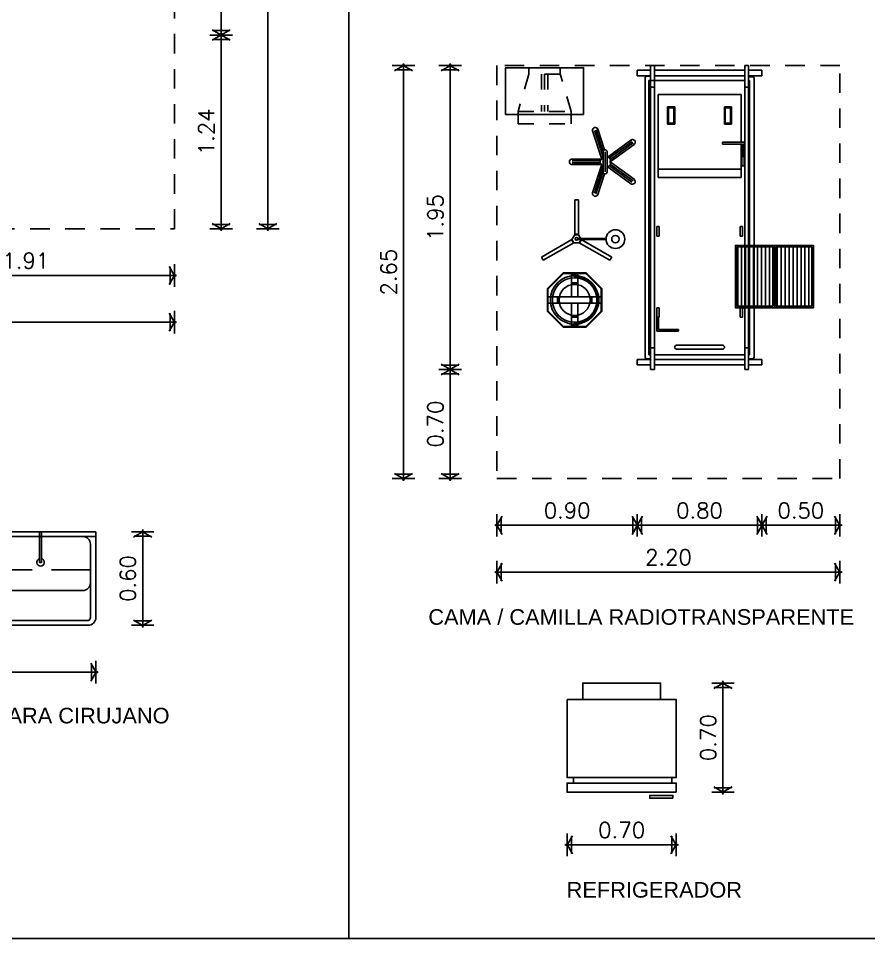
# Model space of a CAD drawing. Header units: millimetres. Extents: x 0 to 53.7, y -32.2 to -5.1.
# Drawn here: x 35.87 to 41.32, y -16.67 to -10.76 of the extents above; entities that cross this region are included whole.
import ezdxf

# ---------------------------------------------------------------- set-up
doc = ezdxf.new("R2010")
doc.units = ezdxf.units.MM
doc.header["$MEASUREMENT"] = 0
for name, pattern in [('DASHED', [0.75, 0.5, -0.25]), ('DASHED2', [0.375, 0.25, -0.125]), ('HIDDEN2', [0.1875, 0.125, -0.0625])]:
    doc.linetypes.add(name, pattern=pattern)
for name, color, linetype in [('Cot', 8, 'Continuous'), ('Mob', 8, 'Continuous'), ('Proy', 9, 'HIDDEN2'), ('Tex', 2, 'Continuous')]:
    doc.layers.add(name, color=color, linetype=linetype)
doc.styles.add('ARIAL', font='arial.ttf')
doc.styles.add('ROMANS', font='romans.shx')
doc.dimstyles.new('PAÑO', dxfattribs={"dimscale": 0.5, "dimtxt": 0.2, "dimasz": 0.1, "dimexe": 0.18, "dimexo": 0.0625, "dimgap": 0.09, "dimtad": 1, "dimzin": 0, "dimdsep": 46, "dimtxsty": 'ROMANS', "dimblk1": 'COTP', "dimblk2": 'COTP', "dimsah": 1, "dimcen": 0.09, "dimse1": 1, "dimse2": 1, "dimclrd": 256, "dimclrt": 2, "dimaunit": 1, "dimadec": 0, "dimazin": 0, "dimtfac": 1, "dimtix": 1, "dimtmove": 2, "dimatfit": 0, "dimldrblk": 'COTP', "dimfxl": 0.18, "dimtolj": 1, "dimtzin": 0, "dimarcsym": 0})

# ---------------------------------------------------------------- blocks, each defined once
blk = doc.blocks.new('COTP')
at = {"color": 0}
for p, q in [((0, -1.45), (0, 1.45)), ((-2.24, 0), (0.28, 0))]:
    blk.add_line(p, q, dxfattribs=at)
at = {"color": 2}
for p, q in [((0.1, -0.17), (-0.67, 1.16)), ((0.1, 0.17), (-0.67, -1.16)), ((-0.56, -1.11), (-0.56, 1.11))]:
    blk.add_line(p, q, dxfattribs=at)
blk = doc.blocks.new('*D749')
at = {"layer": 'Cot', "lineweight": -2, "transparency": 16777216}
blk.add_line((37.1681, -7.4611), (37.1681, -10.8178), dxfattribs=at)
at = {"layer": 'Defpoints', "color": 0, "transparency": 16777216}
for p in [(33.3581, -7.4111), (32.8119, -10.8678), (37.1681, -10.8678)]:
    blk.add_point(p, dxfattribs=at)
at = {"layer": 'Cot', "lineweight": -2, "transparency": 16777216, "xscale": 0.05, "yscale": 0.05, "zscale": 0.05}
for p, rotation in [((37.1681, -7.4111), 90), ((37.1681, -10.8678), 270)]:
    blk.add_blockref('COTP', p, dxfattribs=dict(at, rotation=rotation))
at = {"layer": 'Cot', "color": 2, "transparency": 16777216, "insert": (37.0731, -9.1394), "char_height": 0.1, "attachment_point": 5, "rotation": 90, "style": 'ROMANS'}
blk.add_mtext('\\A1;3.46', dxfattribs=at)
blk = doc.blocks.new('*D750')
at = {"layer": 'Cot', "lineweight": -2, "transparency": 16777216}
blk.add_line((37.1681, -10.9178), (37.1681, -12.0611), dxfattribs=at)
at = {"layer": 'Defpoints', "color": 0, "transparency": 16777216}
for p in [(32.8119, -10.8678), (32.8219, -12.1111), (37.1681, -12.1111)]:
    blk.add_point(p, dxfattribs=at)
at = {"layer": 'Cot', "lineweight": -2, "transparency": 16777216, "xscale": 0.05, "yscale": 0.05, "zscale": 0.05}
for p, rotation in [((37.1681, -10.8678), 90), ((37.1681, -12.1111), 270)]:
    blk.add_blockref('COTP', p, dxfattribs=dict(at, rotation=rotation))
at = {"layer": 'Cot', "color": 2, "transparency": 16777216, "insert": (37.0731, -11.4894), "char_height": 0.1, "attachment_point": 5, "rotation": 90, "style": 'ROMANS'}
blk.add_mtext('\\A1;1.24', dxfattribs=at)
blk = doc.blocks.new('*D751')
at = {"layer": 'Cot', "lineweight": -2, "transparency": 16777216}
blk.add_line((37.4681, -6.7611), (37.4681, -12.0611), dxfattribs=at)
at = {"layer": 'Defpoints', "color": 0, "transparency": 16777216}
for p in [(36.8681, -6.7111), (36.8681, -12.1111), (37.4681, -12.1111)]:
    blk.add_point(p, dxfattribs=at)
at = {"layer": 'Cot', "lineweight": -2, "transparency": 16777216, "xscale": 0.05, "yscale": 0.05, "zscale": 0.05}
for p, rotation in [((37.4681, -6.7111), 90), ((37.4681, -12.1111), 270)]:
    blk.add_blockref('COTP', p, dxfattribs=dict(at, rotation=rotation))
at = {"layer": 'Cot', "color": 2, "transparency": 16777216, "insert": (37.3731, -9.4111), "char_height": 0.1, "attachment_point": 5, "rotation": 90, "style": 'ROMANS'}
blk.add_mtext('\\A1;5.40', dxfattribs=at)
blk = doc.blocks.new('*D754')
at = {"layer": 'Cot', "lineweight": -2, "transparency": 16777216}
blk.add_line((35.0104, -12.4111), (36.8181, -12.4111), dxfattribs=at)
at = {"layer": 'Defpoints', "color": 0, "transparency": 16777216}
for p in [(34.9604, -8.5962), (36.8681, -8.5962), (36.8681, -12.4111)]:
    blk.add_point(p, dxfattribs=at)
at = {"layer": 'Cot', "lineweight": -2, "transparency": 16777216, "xscale": 0.05, "yscale": 0.05, "zscale": 0.05, "rotation": 180}
blk.add_blockref('COTP', (34.9604, -12.4111), dxfattribs=at)
at = {"layer": 'Cot', "lineweight": -2, "transparency": 16777216, "xscale": 0.05, "yscale": 0.05, "zscale": 0.05}
blk.add_blockref('COTP', (36.8681, -12.4111), dxfattribs=at)
at = {"layer": 'Cot', "color": 2, "transparency": 16777216, "insert": (35.9143, -12.3161), "char_height": 0.1, "attachment_point": 5, "style": 'ROMANS'}
blk.add_mtext('\\A1;1.91', dxfattribs=at)
blk = doc.blocks.new('*D755')
at = {"layer": 'Cot', "lineweight": -2, "transparency": 16777216}
blk.add_line((29.9181, -12.7111), (36.8181, -12.7111), dxfattribs=at)
at = {"layer": 'Defpoints', "color": 0, "transparency": 16777216}
for p in [(29.8681, -12.1111), (36.8681, -12.1111), (36.8681, -12.7111)]:
    blk.add_point(p, dxfattribs=at)
at = {"layer": 'Cot', "lineweight": -2, "transparency": 16777216, "xscale": 0.05, "yscale": 0.05, "zscale": 0.05, "rotation": 180}
blk.add_blockref('COTP', (29.8681, -12.7111), dxfattribs=at)
at = {"layer": 'Cot', "lineweight": -2, "transparency": 16777216, "xscale": 0.05, "yscale": 0.05, "zscale": 0.05}
blk.add_blockref('COTP', (36.8681, -12.7111), dxfattribs=at)
at = {"layer": 'Cot', "color": 2, "transparency": 16777216, "insert": (33.3681, -12.6161), "char_height": 0.1, "attachment_point": 5, "style": 'ROMANS'}
blk.add_mtext('\\A1;7.00', dxfattribs=at)
blk = doc.blocks.new('A$C39864416')
at = {"linetype": 'HIDDEN2', "ltscale": 0.5}
for p, q in [((-0.17, 0.28), (0.17, 0.28)), ((-0.02, 0.04), (-0.02, 0.28)), ((0, 0.04), (0, 0.28)), ((0.02, 0.04), (0.02, 0.28)), ((0.1, 0.04), (-0.1, 0.04))]:
    blk.add_line(p, q, dxfattribs=at)
blk.add_lwpolyline([(0.1, 0), (-0.1, 0), (-0.1, 0.04), (-0.17, 0.28), (-0.17, 0.36), (0.17, 0.36), (0.17, 0.28), (0.1, 0.04)], close=True, dxfattribs=at)
blk = doc.blocks.new('A$C02237685')
at = {"linetype": 'Continuous'}
for p, q in [((-0.314, 1.89), (-0.4, 1.89)), ((-0.4, 1.89), (-0.4, 1.855)), ((-0.29, 1.92), (-0.314, 1.92)), ((-0.314, 1.92), (-0.314, -0.03)), ((-0.29, 1.92), (-0.29, -0.03)), ((0.29, 1.89), (-0.29, 1.89)), ((0.314, 1.92), (0.29, 1.92)), ((0.29, 1.92), (0.29, -0.03)), ((0.314, 1.92), (0.314, -0.03)), ((0.4, 1.89), (0.314, 1.89)), ((0.4, 1.89), (0.4, 1.855)), ((-0.314, 1.855), (-0.4, 1.855)), ((-0.35, 1.8412), (-0.35, 0.0484)), ((-0.314, 1.8512), (-0.34, 1.8512)), ((0.29, 1.855), (-0.29, 1.855)), ((0.4, 1.855), (0.314, 1.855)), ((0.34, 1.8511), (0.314, 1.8511)), ((0.35, 1.8411), (0.35, 0.0512)), ((-0.314, 1.825), (-0.326, 1.825)), ((-0.326, 1.825), (-0.326, 0.065)), ((-0.29, 1.782), (-0.314, 1.782)), ((0.29, 1.825), (-0.29, 1.825)), ((0.148, 1.789), (-0.148, 1.789)), ((0.314, 1.782), (0.29, 1.782)), ((0.32, 1.825), (0.314, 1.825)), ((0.32, 1.825), (0.32, 0.065)), ((0.148, 1.765), (-0.148, 1.765)), ((-0.135, 1.675), (-0.275, 1.675)), ((-0.275, 1.675), (-0.275, 1.524)), ((-0.135, 1.6639), (-0.264, 1.6639)), ((-0.264, 1.6639), (-0.264, 1.585)), ((-0.135, 1.675), (-0.135, 1.6639)), ((-0.26, 1.585), (-0.275, 1.585)), ((-0.26, 1.585), (-0.26, 1.524)), ((0.26, 1.585), (0.26, 1.524)), ((0.275, 1.585), (0.26, 1.585)), ((0.275, 1.585), (0.275, 1.524)), ((-0.26, 1.524), (-0.275, 1.524)), ((0.275, 1.524), (0.26, 1.524)), ((-0.26, 1.064), (-0.275, 1.064)), ((-0.275, 1.064), (-0.275, 1.003)), ((-0.26, 1.064), (-0.26, 1.003)), ((0.26, 1.064), (0.26, 1.003)), ((0.275, 1.064), (0.26, 1.064)), ((0.275, 1.064), (0.275, 1.003)), ((-0.26, 1.003), (-0.275, 1.003)), ((0.275, 1.003), (0.26, 1.003)), ((-0.266, 0.689), (-0.266, 0.155)), ((0.266, 0.689), (-0.266, 0.689)), ((0.266, 0.689), (0.266, 0.4736)), ((0.266, 0.635), (-0.266, 0.635)), ((0.2716, 0.6134), (0.2866, 0.6134)), ((0.2716, 0.5524), (0.2716, 0.6134)), ((0.2866, 0.4624), (0.2866, 0.6134)), ((0.2716, 0.5524), (0.2866, 0.5524)), ((0.2757, 0.4736), (0.2757, 0.5524)), ((0.1466, 0.4736), (0.2757, 0.4736)), ((0.1466, 0.4624), (0.1466, 0.4736)), ((0.1466, 0.4624), (0.2866, 0.4624)), ((0.266, 0.4624), (0.266, 0.155)), ((-0.159, 0.345), (-0.205, 0.345)), ((-0.205, 0.345), (-0.205, 0.235)), ((-0.199, 0.339), (-0.199, 0.241)), ((-0.165, 0.339), (-0.199, 0.339)), ((-0.165, 0.339), (-0.165, 0.241)), ((-0.159, 0.345), (-0.159, 0.235)), ((0.159, 0.345), (0.159, 0.235)), ((0.205, 0.345), (0.159, 0.345)), ((0.165, 0.339), (0.165, 0.241)), ((0.199, 0.339), (0.165, 0.339)), ((0.199, 0.339), (0.199, 0.241)), ((0.205, 0.345), (0.205, 0.235)), ((-0.165, 0.241), (-0.199, 0.241)), ((0.199, 0.241), (0.165, 0.241)), ((-0.159, 0.235), (-0.205, 0.235)), ((0.205, 0.235), (0.159, 0.235)), ((0.266, 0.155), (-0.266, 0.155)), ((0.29, 0.065), (-0.326, 0.065)), ((-0.29, 0.108), (-0.314, 0.108)), ((0.314, 0.108), (0.29, 0.108)), ((0.32, 0.065), (0.314, 0.065)), ((-0.314, 0.035), (-0.4, 0.035)), ((-0.4, 0.035), (-0.4, 0)), ((-0.314, 0), (-0.4, 0)), ((-0.314, 0.0384), (-0.34, 0.0384)), ((0.29, 0.035), (-0.29, 0.035)), ((0.29, 0), (-0.29, 0)), ((0.34, 0.0412), (0.314, 0.0412)), ((0.4, 0.035), (0.314, 0.035)), ((0.4, 0), (0.314, 0)), ((0.4, 0.035), (0.4, 0)), ((-0.29, -0.03), (-0.314, -0.03)), ((0.314, -0.03), (0.29, -0.03))]:
    blk.add_line(p, q, dxfattribs=at)
for centre, radius, start, end in [((-0.34, 1.8412), 0.01, 90, 180), ((0.34, 1.8411), 0.01, 0, 90), ((-0.148, 1.777), 0.012, 90, 270), ((0.148, 1.777), 0.012, 270, 90), ((-0.34, 0.0484), 0.01, 180, 270), ((0.34, 0.0512), 0.01, 270, 0)]:
    blk.add_arc(centre, radius, start, end, dxfattribs=at)
blk = doc.blocks.new('A$C13B47B55')
at = {"linetype": 'Continuous'}
h = blk.add_hatch(dxfattribs=at)
h.set_pattern_fill('LINE', color=256, scale=0.008, angle=-180, style=0)
h.set_pattern_definition([(180, (1596.11652, 596.168602), (3e-18, -0.0254), [])])
h.paths.add_polyline_path([(0.39, 0.01), (0.01, 0.01), (0.01, 0.24), (0.39, 0.24)])
h.paths.add_polyline_path([(0.01, 0.26), (0.01, 0.49), (0.39, 0.49), (0.39, 0.26)])
for points in [[(0, 0), (0.4, 0), (0.4, 0.5), (0, 0.5)], [(0.01, 0.26), (0.01, 0.49), (0.39, 0.49), (0.39, 0.26)], [(0.39, 0.01), (0.01, 0.01), (0.01, 0.24), (0.39, 0.24)]]:
    blk.add_lwpolyline(points, close=True, dxfattribs=at)
blk.add_lwpolyline([(0.4, 0.25), (0, 0.25)], dxfattribs=at)
blk = doc.blocks.new('A$C3C573152')
at = {"linetype": 'DASHED2'}
for p, q in [((-0.042, 0.1905), (0.0134, 0.0201)), ((-0.0315, 0.1939), (0.0146, 0.0521)), ((0.1995, 0.119), (0.0545, 0.0136)), ((0.206, 0.1101), (0.0609, 0.0047)), ((-0.1846, -0.006), (-0.0054, -0.006)), ((-0.1846, -0.017), (-0.0054, -0.017)), ((-0.0418, -0.2134), (0.0136, -0.0429)), ((0.1996, -0.1417), (0.0546, -0.0363)), ((0.2061, -0.1328), (0.061, -0.0274)), ((-0.0313, -0.2168), (0.0146, -0.0756))]:
    blk.add_line(p, q, dxfattribs=at)
blk.add_line((0.027, -0.0762), (0.027, 0.0534))
at = {"linetype": 'Continuous'}
for points in [[(0.0232, -0.088), (-0.0199, -0.2205, -1), (-0.0532, -0.2097), (0.0055, -0.029), (-0.1846, -0.029, -1), (-0.1846, 0.006), (0.0054, 0.006), (-0.0534, 0.1868, -1), (-0.0201, 0.1977), (0.023, 0.0651)], [(0.0394, 0.0175), (0.1924, 0.1287, -1), (0.213, 0.1004), (0.0593, -0.0113), (0.2131, -0.1231, -1), (0.1926, -0.1514), (0.0394, -0.0401)]]:
    blk.add_lwpolyline(points, format="xyb", dxfattribs=at)
at = {"linetype": 'DASHED2'}
blk.add_lwpolyline([(0.0146, -0.0762, 1), (0.0394, -0.0762), (0.0394, 0.0534, 1), (0.0146, 0.0534)], format="xyb", close=True, dxfattribs=at)
for points in [[(0.0146, -0.0432), (0.0136, -0.0429), (0.0055, -0.029), (-0.0054, -0.017), (-0.0054, -0.006), (0.0054, 0.006), (0.0134, 0.0201), (0.0146, 0.0204)], [(0.0394, 0.0168), (0.0545, 0.0136), (0.0609, 0.0047), (0.0593, -0.0113), (0.061, -0.0274), (0.0546, -0.0363), (0.0388, -0.0397)]]:
    blk.add_lwpolyline(points)
blk = doc.blocks.new('A$C52F57DAA')
at = {"linetype": 'Continuous'}
for p, q in [((-0.2583, 0.2377), (-0.1563, 0.3397)), ((-0.2554, 0.2348), (-0.1534, 0.3368)), ((-0.1563, 0.3397), (-0.0103, 0.3397)), ((-0.1563, 0.3356), (-0.0103, 0.3356)), ((-0.1038, 0.3397), (-0.1038, 0.2696)), ((-0.1033, 0.3242), (-0.1033, 0.3202)), ((-0.1033, 0.3242), (-0.0633, 0.3242)), ((-0.1033, 0.3202), (-0.0633, 0.3202)), ((-0.0913, 0.3282), (-0.0913, 0.3242)), ((-0.0913, 0.3282), (-0.0753, 0.3282)), ((-0.0833, 0.3202), (-0.0833, 0.3072)), ((-0.0753, 0.3282), (-0.0753, 0.3242)), ((-0.0633, 0.3242), (-0.0633, 0.3202)), ((-0.0628, 0.3397), (-0.0628, 0.2696)), ((-0.0132, 0.3368), (0.0888, 0.2348)), ((-0.0103, 0.3397), (0.0917, 0.2377)), ((-0.2583, 0.2377), (-0.2583, 0.0917)), ((-0.2542, 0.2377), (-0.2542, 0.0917)), ((-0.1038, 0.2756), (-0.0628, 0.2756)), ((-0.1038, 0.2696), (-0.0628, 0.2696)), ((0.0876, 0.2377), (0.0876, 0.0917)), ((0.0917, 0.2377), (0.0917, 0.0917)), ((-0.2583, 0.1852), (-0.1882, 0.1852)), ((-0.1942, 0.1852), (-0.1942, 0.1442)), ((-0.1882, 0.1852), (-0.1882, 0.1442)), ((0.0216, 0.1852), (0.0917, 0.1852)), ((0.0216, 0.1852), (0.0216, 0.1442)), ((0.0276, 0.1852), (0.0276, 0.1442)), ((-0.2583, 0.1442), (-0.1882, 0.1442)), ((0.0216, 0.1442), (0.0917, 0.1442)), ((-0.2583, 0.0917), (-0.1563, -0.0103)), ((-0.2554, 0.0946), (-0.1534, -0.0074)), ((-0.1038, 0.0598), (-0.0628, 0.0598)), ((-0.1038, 0.0598), (-0.1038, -0.0103)), ((-0.0628, 0.0598), (-0.0628, -0.0103)), ((-0.0132, -0.0074), (0.0888, 0.0946)), ((-0.0103, -0.0103), (0.0917, 0.0917)), ((-0.1038, 0.0538), (-0.0628, 0.0538)), ((-0.1033, 0.0092), (-0.1033, 0.0052)), ((-0.1033, 0.0092), (-0.0633, 0.0092)), ((-0.1033, 0.0052), (-0.0633, 0.0052)), ((-0.0913, 0.0052), (-0.0913, 0.0012)), ((-0.0913, 0.0012), (-0.0753, 0.0012)), ((-0.0833, 0.0152), (-0.0833, 0.0092)), ((-0.0753, 0.0052), (-0.0753, 0.0012)), ((-0.0633, 0.0092), (-0.0633, 0.0052)), ((-0.1563, -0.0062), (-0.0103, -0.0062)), ((-0.1563, -0.0103), (-0.0103, -0.0103))]:
    blk.add_line(p, q, dxfattribs=at)
at = {"linetype": 'DASHED'}
for p, q in [((-0.1038, 0.2696), (-0.1038, 0.1852)), ((-0.0628, 0.2696), (-0.0628, 0.1852)), ((-0.1882, 0.1852), (0.0216, 0.1852)), ((-0.1882, 0.1442), (0.0216, 0.1442)), ((-0.1038, 0.1442), (-0.1038, 0.0598)), ((-0.0628, 0.1442), (-0.0628, 0.0598))]:
    blk.add_line(p, q, dxfattribs=at)
at = {"linetype": 'Continuous'}
for radius in [0.1555, 0.1425, 0.1]:
    blk.add_circle((-0.0833, 0.1647), radius, dxfattribs=at)
blk.add_arc((-0.0833, 0.1647), 0.1495, 90, 270, dxfattribs=at)
blk = doc.blocks.new('A$C03AA5012')
at = {"linetype": 'Continuous'}
for p, q in [((-0.2464, 0.1284), (-0.2344, 0.1492)), ((-0.2464, 0.1284), (-0.0504, 0.0152)), ((-0.2344, 0.1492), (-0.0384, 0.036)), ((0.1929, 0.1492), (-0.0032, 0.036)), ((0.2049, 0.1284), (0.0088, 0.0152)), ((0.1929, 0.1492), (0.2049, 0.1284)), ((-0.0287, 0.0162), (-0.2103, 0.0162)), ((-0.0295, 0.0102), (-0.2103, 0.0102)), ((-0.0296, 0.0132), (-0.2102, 0.0132)), ((-0.0524, 0.0164), (-0.0404, 0.0372)), ((-0.0514, 0.0158), (-0.0394, 0.0366)), ((-0.0504, 0.0152), (-0.0384, 0.036)), ((-0.0328, -0.0152), (-0.0504, 0.0152)), ((-0.0032, 0.036), (-0.0384, 0.036)), ((0.0088, 0.0152), (-0.0088, -0.0152)), ((-0.0032, 0.036), (0.0088, 0.0152)), ((-0.0022, 0.0366), (0.0098, 0.0158)), ((-0.0011, 0.0372), (0.0109, 0.0164)), ((-0.0328, -0.2393), (-0.0328, -0.0152)), ((-0.0088, -0.0152), (-0.0328, -0.0152)), ((-0.0088, -0.0164), (-0.0328, -0.0164)), ((-0.0088, -0.0176), (-0.0328, -0.0176)), ((-0.0088, -0.2393), (-0.0088, -0.0152)), ((-0.0088, -0.2393), (-0.0328, -0.2393))]:
    blk.add_line(p, q, dxfattribs=at)
for centre, radius in [((-0.2702, 0.0132), 0.06), ((-0.2702, 0.0132), 0.024), ((-0.0208, 0.012), 0.0089)]:
    blk.add_circle(centre, radius, dxfattribs=at)
blk = doc.blocks.new('A$C662207D2')
blk.add_lwpolyline([(0.3, -0.25), (0.3, 0.25), (0, 0.25), (0, -0.25), (0.3, -0.25)])
blk = doc.blocks.new('*D774')
at = {"layer": 'Cot', "lineweight": -2, "transparency": 16777216}
blk.add_line((41.0878, -14.014), (40.6878, -14.014), dxfattribs=at)
at = {"layer": 'Defpoints', "color": 0, "transparency": 16777216}
for p in [(41.1378, -12.389), (40.6378, -12.9665), (40.6378, -14.014)]:
    blk.add_point(p, dxfattribs=at)
at = {"layer": 'Cot', "lineweight": -2, "transparency": 16777216, "xscale": 0.05, "yscale": 0.05, "zscale": 0.05, "rotation": 180}
blk.add_blockref('COTP', (40.6378, -14.014), dxfattribs=at)
at = {"layer": 'Cot', "lineweight": -2, "transparency": 16777216, "xscale": 0.05, "yscale": 0.05, "zscale": 0.05}
blk.add_blockref('COTP', (41.1378, -14.014), dxfattribs=at)
at = {"layer": 'Cot', "color": 2, "transparency": 16777216, "insert": (40.8878, -13.919), "char_height": 0.1, "attachment_point": 5, "style": 'ROMANS'}
blk.add_mtext('\\A1;0.50', dxfattribs=at)
blk = doc.blocks.new('*D775')
at = {"layer": 'Cot', "lineweight": -2, "transparency": 16777216}
blk.add_line((40.5878, -14.014), (39.8878, -14.014), dxfattribs=at)
at = {"layer": 'Defpoints', "color": 0, "transparency": 16777216}
for p in [(39.8378, -12.9665), (40.6378, -12.9665), (39.8378, -14.014)]:
    blk.add_point(p, dxfattribs=at)
at = {"layer": 'Cot', "lineweight": -2, "transparency": 16777216, "xscale": 0.05, "yscale": 0.05, "zscale": 0.05, "rotation": 180}
blk.add_blockref('COTP', (39.8378, -14.014), dxfattribs=at)
at = {"layer": 'Cot', "lineweight": -2, "transparency": 16777216, "xscale": 0.05, "yscale": 0.05, "zscale": 0.05}
blk.add_blockref('COTP', (40.6378, -14.014), dxfattribs=at)
at = {"layer": 'Cot', "color": 2, "transparency": 16777216, "insert": (40.2378, -13.919), "char_height": 0.1, "attachment_point": 5, "style": 'ROMANS'}
blk.add_mtext('\\A1;0.80', dxfattribs=at)
blk = doc.blocks.new('*D776')
at = {"layer": 'Cot', "lineweight": -2, "transparency": 16777216}
blk.add_line((39.7878, -14.014), (38.9878, -14.014), dxfattribs=at)
at = {"layer": 'Defpoints', "color": 0, "transparency": 16777216}
for p in [(39.8378, -12.9665), (38.9378, -13.714), (38.9378, -14.014)]:
    blk.add_point(p, dxfattribs=at)
at = {"layer": 'Cot', "lineweight": -2, "transparency": 16777216, "xscale": 0.05, "yscale": 0.05, "zscale": 0.05, "rotation": 180}
blk.add_blockref('COTP', (38.9378, -14.014), dxfattribs=at)
at = {"layer": 'Cot', "lineweight": -2, "transparency": 16777216, "xscale": 0.05, "yscale": 0.05, "zscale": 0.05}
blk.add_blockref('COTP', (39.8378, -14.014), dxfattribs=at)
at = {"layer": 'Cot', "color": 2, "transparency": 16777216, "insert": (39.3878, -13.919), "char_height": 0.1, "attachment_point": 5, "style": 'ROMANS'}
blk.add_mtext('\\A1;0.90', dxfattribs=at)
blk = doc.blocks.new('*D777')
at = {"layer": 'Cot', "lineweight": -2, "transparency": 16777216}
blk.add_line((38.6378, -11.114), (38.6378, -12.964), dxfattribs=at)
at = {"layer": 'Defpoints', "color": 0, "transparency": 16777216}
for p in [(39.9358, -11.064), (38.6378, -13.014), (39.9358, -13.014)]:
    blk.add_point(p, dxfattribs=at)
at = {"layer": 'Cot', "lineweight": -2, "transparency": 16777216, "xscale": 0.05, "yscale": 0.05, "zscale": 0.05}
for p, rotation in [((38.6378, -11.064), 90), ((38.6378, -13.014), 270)]:
    blk.add_blockref('COTP', p, dxfattribs=dict(at, rotation=rotation))
at = {"layer": 'Cot', "color": 2, "transparency": 16777216, "insert": (38.5428, -12.039), "char_height": 0.1, "attachment_point": 5, "rotation": 90, "style": 'ROMANS'}
blk.add_mtext('\\A1;1.95', dxfattribs=at)
blk = doc.blocks.new('*D778')
at = {"layer": 'Cot', "lineweight": -2, "transparency": 16777216}
blk.add_line((38.6378, -13.064), (38.6378, -13.664), dxfattribs=at)
at = {"layer": 'Defpoints', "color": 0, "transparency": 16777216}
for p in [(39.9358, -13.014), (38.6378, -13.714), (38.9378, -13.714)]:
    blk.add_point(p, dxfattribs=at)
at = {"layer": 'Cot', "lineweight": -2, "transparency": 16777216, "xscale": 0.05, "yscale": 0.05, "zscale": 0.05}
for p, rotation in [((38.6378, -13.014), 90), ((38.6378, -13.714), 270)]:
    blk.add_blockref('COTP', p, dxfattribs=dict(at, rotation=rotation))
at = {"layer": 'Cot', "color": 2, "transparency": 16777216, "insert": (38.5428, -13.364), "char_height": 0.1, "attachment_point": 5, "rotation": 90, "style": 'ROMANS'}
blk.add_mtext('\\A1;0.70', dxfattribs=at)
blk = doc.blocks.new('*D779')
at = {"layer": 'Cot', "lineweight": -2, "transparency": 16777216}
blk.add_line((38.3378, -11.114), (38.3378, -13.664), dxfattribs=at)
at = {"layer": 'Defpoints', "color": 0, "transparency": 16777216}
for p in [(39.9358, -11.064), (38.3378, -13.714), (39.9358, -13.714)]:
    blk.add_point(p, dxfattribs=at)
at = {"layer": 'Cot', "lineweight": -2, "transparency": 16777216, "xscale": 0.05, "yscale": 0.05, "zscale": 0.05}
for p, rotation in [((38.3378, -11.064), 90), ((38.3378, -13.714), 270)]:
    blk.add_blockref('COTP', p, dxfattribs=dict(at, rotation=rotation))
at = {"layer": 'Cot', "color": 2, "transparency": 16777216, "insert": (38.2428, -12.389), "char_height": 0.1, "attachment_point": 5, "rotation": 90, "style": 'ROMANS'}
blk.add_mtext('\\A1;2.65', dxfattribs=at)
blk = doc.blocks.new('*D780')
at = {"layer": 'Cot', "lineweight": -2, "transparency": 16777216}
blk.add_line((41.0878, -14.314), (38.9878, -14.314), dxfattribs=at)
at = {"layer": 'Defpoints', "color": 0, "transparency": 16777216}
for p in [(38.9378, -13.714), (41.1378, -13.714), (38.9378, -14.314)]:
    blk.add_point(p, dxfattribs=at)
at = {"layer": 'Cot', "lineweight": -2, "transparency": 16777216, "xscale": 0.05, "yscale": 0.05, "zscale": 0.05, "rotation": 180}
blk.add_blockref('COTP', (38.9378, -14.314), dxfattribs=at)
at = {"layer": 'Cot', "lineweight": -2, "transparency": 16777216, "xscale": 0.05, "yscale": 0.05, "zscale": 0.05}
blk.add_blockref('COTP', (41.1378, -14.314), dxfattribs=at)
at = {"layer": 'Cot', "color": 2, "transparency": 16777216, "insert": (40.0378, -14.219), "char_height": 0.1, "attachment_point": 5, "style": 'ROMANS'}
blk.add_mtext('\\A1;2.20', dxfattribs=at)
blk = doc.blocks.new('TERAPI$0$955')
for p, q in [((-0.3084, -0.6058), (-0.3084, -0.6411)), ((0.3223, -0.6058), (0.3223, -0.6411))]:
    blk.add_line(p, q)
blk.add_lwpolyline([(0.25, -0.1059), (0.25, 0), (-0.25, 0), (-0.25, -0.1059)])
for points in [[(-0.35, -0.1059), (0.35, -0.1059), (0.35, -0.6058), (-0.35, -0.6058)], [(0.35, -0.7), (0.35, -0.6411), (-0.35, -0.6411), (-0.35, -0.7)], [(0.3292, -0.7382), (0.3292, -0.7208), (0.1801, -0.7208), (0.1801, -0.7382)]]:
    blk.add_lwpolyline(points, close=True)
blk = doc.blocks.new('*D808')
at = {"layer": 'Cot', "lineweight": -2, "transparency": 16777216}
blk.add_line((40.3879, -15.6766), (40.3879, -15.0766), dxfattribs=at)
at = {"layer": 'Defpoints', "color": 0, "transparency": 16777216}
for p in [(39.9879, -15.0266), (40.3879, -15.0266), (40.0879, -15.7266)]:
    blk.add_point(p, dxfattribs=at)
at = {"layer": 'Cot', "lineweight": -2, "transparency": 16777216, "xscale": 0.05, "yscale": 0.05, "zscale": 0.05}
for p, rotation in [((40.3879, -15.0266), 90), ((40.3879, -15.7266), 270)]:
    blk.add_blockref('COTP', p, dxfattribs=dict(at, rotation=rotation))
at = {"layer": 'Cot', "color": 2, "transparency": 16777216, "insert": (40.2929, -15.3766), "char_height": 0.1, "attachment_point": 5, "rotation": 90, "style": 'ROMANS'}
blk.add_mtext('\\A1;0.70', dxfattribs=at)
blk = doc.blocks.new('*D809')
at = {"layer": 'Cot', "lineweight": -2, "transparency": 16777216}
blk.add_line((40.0379, -16.0647), (39.4379, -16.0647), dxfattribs=at)
at = {"layer": 'Defpoints', "color": 0, "transparency": 16777216}
for p in [(39.3879, -15.7266), (40.0879, -15.7266), (39.3879, -16.0647)]:
    blk.add_point(p, dxfattribs=at)
at = {"layer": 'Cot', "lineweight": -2, "transparency": 16777216, "xscale": 0.05, "yscale": 0.05, "zscale": 0.05, "rotation": 180}
blk.add_blockref('COTP', (39.3879, -16.0647), dxfattribs=at)
at = {"layer": 'Cot', "lineweight": -2, "transparency": 16777216, "xscale": 0.05, "yscale": 0.05, "zscale": 0.05}
blk.add_blockref('COTP', (40.0879, -16.0647), dxfattribs=at)
at = {"layer": 'Cot', "color": 2, "transparency": 16777216, "insert": (39.7379, -15.9697), "char_height": 0.1, "attachment_point": 5, "style": 'ROMANS'}
blk.add_mtext('\\A1;0.70', dxfattribs=at)
blk = doc.blocks.new('A$C0F9637AE')
at = {"linetype": 'Continuous'}
for p, q in [((0, 0), (0, -0.55)), ((0, 0), (1.5, 0)), ((0.349, 0), (0.349, -0.196)), ((0.361, 0), (0.361, -0.196)), ((1.139, 0), (1.139, -0.196)), ((1.151, 0), (1.151, -0.196)), ((1.5, 0), (1.5, -0.55)), ((0, -0.03), (1.5, -0.03)), ((0.035, -0.08), (0.035, -0.55)), ((1.465, -0.08), (1.465, -0.55)), ((0.349, -0.196), (0.361, -0.196)), ((0.72, -0.232), (0.78, -0.232)), ((0.72, -0.232), (0.72, -0.317)), ((0.78, -0.232), (0.78, -0.317)), ((1.139, -0.196), (1.151, -0.196)), ((0.085, -0.377), (1.415, -0.377)), ((0.0486, -0.57), (1.45, -0.57)), ((0.05, -0.6), (1.45, -0.6))]:
    blk.add_line(p, q, dxfattribs=at)
for p, q in [((0.5795, 0), (0.5795, -0.003)), ((0.6555, 0), (0.5795, 0)), ((0.6555, -0.003), (0.6555, 0)), ((0.591, -0.003), (0.5795, -0.003)), ((0.591, -0.003), (0.591, -0.122)), ((0.641, -0.003), (0.594, -0.003)), ((0.594, -0.003), (0.594, -0.119)), ((0.641, -0.119), (0.641, -0.003)), ((0.6555, -0.003), (0.644, -0.003)), ((0.644, -0.122), (0.644, -0.003)), ((0.591, -0.122), (0.644, -0.122)), ((0.594, -0.119), (0.641, -0.119))]:
    blk.add_line(p, q)
at = {"linetype": 'DASHED2'}
for p, q in [((0.723, 0), (0.723, -0.232)), ((0.777, 0), (0.777, -0.232)), ((0.035, -0.2435), (1.465, -0.2435))]:
    blk.add_line(p, q, dxfattribs=at)
for points in [[(0.909, -0.003), (0.9205, -0.003), (0.9205, 0), (0.8445, 0), (0.8445, -0.003), (0.856, -0.003), (0.856, -0.122), (0.909, -0.122)], [(0.906, -0.003), (0.859, -0.003), (0.859, -0.119), (0.906, -0.119)]]:
    blk.add_lwpolyline(points, close=True)
at = {"linetype": 'Continuous'}
for radius in [0.03, 0.027]:
    blk.add_circle((0.75, -0.317), radius, dxfattribs=at)
for centre, radius, start, end in [((0.085, -0.08), 0.05, 90, 180), ((1.415, -0.08), 0.05, 0, 90), ((0.355, -0.196), 0.024, 104.47751, 75.52249), ((1.145, -0.196), 0.024, 104.47751, 75.52249), ((0.085, -0.327), 0.05, 180, 270), ((1.415, -0.327), 0.05, 270, 0), ((0.05, -0.55), 0.05, 180, 270), ((0.0668, -0.543), 0.0325, 192.33681, 235.93963), ((1.437, -0.5446), 0.0285, 297.15878, 349.10142), ((1.45, -0.55), 0.05, 270, 0)]:
    blk.add_arc(centre, radius, start, end, dxfattribs=at)
blk = doc.blocks.new('*D839')
at = {"layer": 'Cot', "lineweight": -2, "transparency": 16777216}
blk.add_line((36.6645, -14.1057), (36.6645, -14.6057), dxfattribs=at)
at = {"layer": 'Defpoints', "color": 0, "transparency": 16777216}
for p in [(35.6145, -14.0557), (35.6145, -14.6557), (36.6645, -14.6557)]:
    blk.add_point(p, dxfattribs=at)
at = {"layer": 'Cot', "lineweight": -2, "transparency": 16777216, "xscale": 0.05, "yscale": 0.05, "zscale": 0.05}
for p, rotation in [((36.6645, -14.0557), 90), ((36.6645, -14.6557), 270)]:
    blk.add_blockref('COTP', p, dxfattribs=dict(at, rotation=rotation))
at = {"layer": 'Cot', "color": 2, "transparency": 16777216, "insert": (36.5695, -14.3557), "char_height": 0.1, "attachment_point": 5, "rotation": 90, "style": 'ROMANS'}
blk.add_mtext('\\A1;0.60', dxfattribs=at)
blk = doc.blocks.new('*D840')
at = {"layer": 'Cot', "lineweight": -2, "transparency": 16777216}
blk.add_line((34.9145, -14.9557), (36.3145, -14.9557), dxfattribs=at)
at = {"layer": 'Defpoints', "color": 0, "transparency": 16777216}
for p in [(34.8645, -14.3557), (36.3645, -14.3557), (36.3645, -14.9557)]:
    blk.add_point(p, dxfattribs=at)
at = {"layer": 'Cot', "lineweight": -2, "transparency": 16777216, "xscale": 0.05, "yscale": 0.05, "zscale": 0.05, "rotation": 180}
blk.add_blockref('COTP', (34.8645, -14.9557), dxfattribs=at)
at = {"layer": 'Cot', "lineweight": -2, "transparency": 16777216, "xscale": 0.05, "yscale": 0.05, "zscale": 0.05}
blk.add_blockref('COTP', (36.3645, -14.9557), dxfattribs=at)
at = {"layer": 'Cot', "color": 2, "transparency": 16777216, "insert": (35.6145, -14.8607), "char_height": 0.1, "attachment_point": 5, "style": 'ROMANS'}
blk.add_mtext('\\A1;1.50', dxfattribs=at)

msp = doc.modelspace()

# ---------------------------------------------------------------- linework, layer by layer
at = {"layer": 'Proy'}
for points in [[(29.8681, -12.1111), (36.8681, -12.1111), (36.8681, -6.7111), (29.8681, -6.7111)], [(41.1378, -13.714), (41.1378, -11.064), (38.9378, -11.064), (38.9378, -13.714)]]:
    msp.add_lwpolyline(points, close=True, dxfattribs=at)
at = {"layer": 'Tex'}
msp.add_line((37.9869, -5.9159), (37.9869, -16.6659), dxfattribs=at)
msp.add_lwpolyline([(28.6869, -5.9159), (28.6869, -16.6659), (53.6869, -16.6659), (53.6869, -5.9159)], close=True, dxfattribs=at)

# ---------------------------------------------------------------- block references
at = {"layer": 'Mob', "xscale": -1}
for name, p, rotation in [('A$C662207D2', (39.2433, -11.0783), 90), ('A$C39864416', (39.2433, -11.0783), 180), ('A$C02237685', (40.2378, -11.094), 180), ('A$C3C573152', (39.6047, -11.6931), 180)]:
    msp.add_blockref(name, p, dxfattribs=dict(at, rotation=rotation))
at = {"layer": 'Mob'}
for name, p, rotation in [('A$C03AA5012', (39.4276, -12.1643), 179.9999999999999), ('A$C13B47B55', (40.968, -12.6179), 89.99999999999997), ('A$C52F57DAA', (39.3528, -12.4033), 179.9999999999999)]:
    msp.add_blockref(name, p, dxfattribs=dict(at, rotation=rotation))
at = {"layer": 'Mob', "extrusion": (0, 0, -1), "zscale": -1}
msp.add_blockref('A$C0F9637AE', (-36.3645, -14.0557), dxfattribs=at)
at = {"layer": 'Mob'}
msp.add_blockref('TERAPI$0$955', (39.7379, -15.0266), dxfattribs=at)

# ---------------------------------------------------------------- texts
at = {"layer": 'Tex', "char_height": 0.1, "attachment_point": 1, "style": 'ARIAL'}
for s, insert, width in [('{\\C2;CAMA / CAMILLA RADIOTRANSPARENTE}', (38.4973, -14.5522), 3.95116), ('\\pxqc;LAVABO DOBLE PARA CIRUJANO', (34.4053, -15.1851), 2.620373), ('REFRIGERADOR ', (39.3848, -16.303), 3.95116)]:
    msp.add_mtext(s, dxfattribs=dict(at, insert=insert, width=width))

# ---------------------------------------------------------------- dimensions: what is measured, and where the dimension line sits
at = {"layer": 'Cot'}
for base, p1, p2, angle, picture, middle in [((37.4681, -12.1111), (36.8681, -6.7111), (36.8681, -12.1111), 90, '*D751', (37.3731, -9.4111)), ((37.1681, -10.8678), (33.3581, -7.4111), (32.8119, -10.8678), 90, '*D749', (37.0731, -9.1394)), ((37.1681, -12.1111), (32.8119, -10.8678), (32.8219, -12.1111), 90, '*D750', (37.0731, -11.4894)), ((38.3378, -13.714), (39.9358, -11.064), (39.9358, -13.714), 270, '*D779', (38.2428, -12.389)), ((38.6378, -13.014), (39.9358, -11.064), (39.9358, -13.014), 270, '*D777', (38.5428, -12.039)), ((38.6378, -13.714), (39.9358, -13.014), (38.9378, -13.714), 270, '*D778', (38.5428, -13.364)), ((36.6645, -14.6557), (35.6145, -14.0557), (35.6145, -14.6557), 90, '*D839', (36.5695, -14.3557)), ((40.3879, -15.0266), (40.0879, -15.7266), (39.9879, -15.0266), 90, '*D808', (40.2929, -15.3766))]:
    dim = msp.add_linear_dim(base=base, p1=p1, p2=p2, angle=angle, dimstyle='PAÑO', dxfattribs=at)
    dim.commit()
    dim.dimension.update_dxf_attribs({"geometry": picture, "text_midpoint": middle})
for base, p1, p2, picture, middle in [((36.8681, -12.4111), (34.9604, -8.5962), (36.8681, -8.5962), '*D754', (35.9143, -12.3161)), ((36.8681, -12.7111), (29.8681, -12.1111), (36.8681, -12.1111), '*D755', (33.3681, -12.6161)), ((40.6378, -14.014), (41.1378, -12.389), (40.6378, -12.9665), '*D774', (40.8878, -13.919)), ((38.9378, -14.014), (39.8378, -12.9665), (38.9378, -13.714), '*D776', (39.3878, -13.919)), ((39.8378, -14.014), (40.6378, -12.9665), (39.8378, -12.9665), '*D775', (40.2378, -13.919)), ((38.9378, -14.314), (41.1378, -13.714), (38.9378, -13.714), '*D780', (40.0378, -14.219)), ((36.3645, -14.9557), (34.8645, -14.3557), (36.3645, -14.3557), '*D840', (35.6145, -14.8607)), ((39.3879, -16.0647), (40.0879, -15.7266), (39.3879, -15.7266), '*D809', (39.7379, -15.9697))]:
    dim = msp.add_linear_dim(base=base, p1=p1, p2=p2, dimstyle='PAÑO', dxfattribs=at)
    dim.commit()
    dim.dimension.update_dxf_attribs({"geometry": picture, "text_midpoint": middle})

doc.saveas('drawing.dxf')
